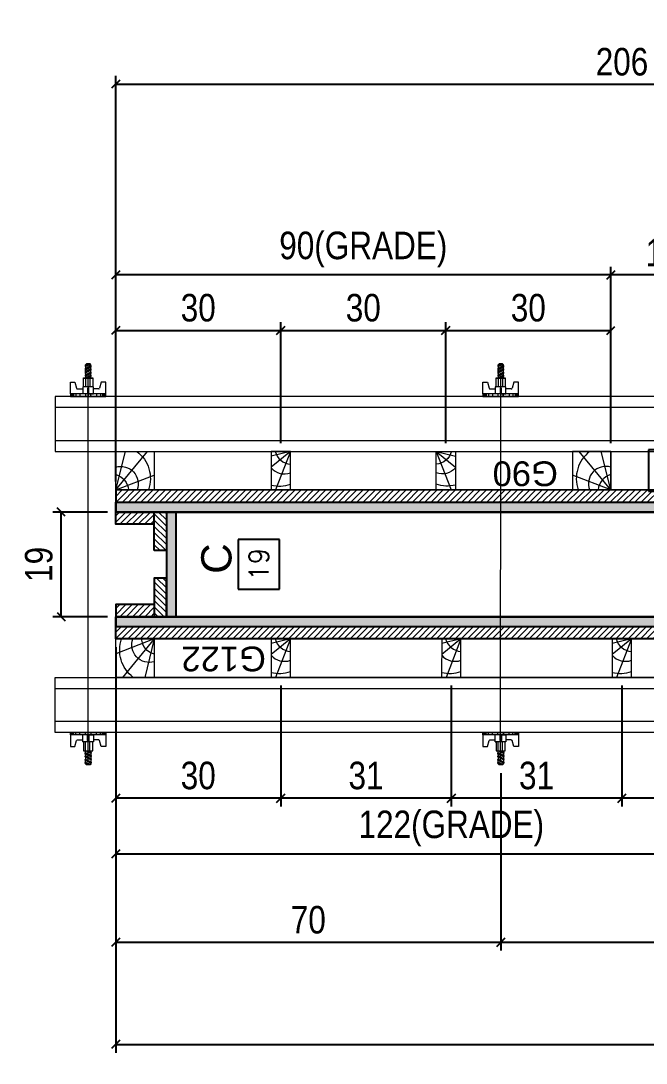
# Model space of a CAD drawing. Extents: x 14400 to 27878, y -21631 to 6985.
# Drawn here: x 23028.9 to 23256.3, y -2249 to -1870.3 of the extents above; entities that cross this region are included whole.
import ezdxf
from ezdxf.enums import TextEntityAlignment as Align

# ---------------------------------------------------------------- set-up
doc = ezdxf.new("R2010")
doc.units = 0
for name, color, linetype in [('CHAPA', 1, 'Continuous'), ('COTA', 241, 'Continuous'), ('MEIO_PONT', 93, 'Continuous'), ('SARRAFO', 251, 'Continuous'), ('TEXTO_GERAL', 7, 'Continuous')]:
    doc.layers.add(name, color=color, linetype=linetype)
for name, color, linetype, lineweight in [('Hachura', 251, 'Continuous', 9), ('Madeira', 126, 'Continuous', 18), ('Perfil Metálico', 224, 'Continuous', 18)]:
    doc.layers.add(name, color=color, linetype=linetype, lineweight=lineweight)
doc.styles.add('ARIAL', font='arial.ttf')
doc.styles.add('COTA TECNICA 2X', font='techl___.ttf', dxfattribs={"height": 10})
doc.styles.add('ROMANS', font='romans.shx')
doc.styles.add('SANSSERIF', font='sas_____.pfb')
doc.dimstyles.new('SECAO PILAR', dxfattribs={"dimtxt": 10, "dimasz": 3, "dimexe": 3, "dimexo": 3, "dimgap": 3, "dimtad": 1, "dimdec": 1, "dimlfac": 0.5, "dimzin": 12, "dimdsep": 46, "dimtxsty": 'COTA TECNICA 2X', "dimblk1": 'OBLIQUE', "dimblk2": 'OBLIQUE', "dimsah": 1, "dimcen": 0.9, "dimclrd": 256, "dimclre": 256, "dimclrt": 256, "dimadec": 1, "dimazin": 3, "dimtfac": 1, "dimtdec": 1, "dimtmove": 0, "dimatfit": 3, "dimfxl": 1, "dimtolj": 1, "dimtzin": 12, "dimarcsym": 0})
doc.dimstyles.new('SECÇÃO 2', dxfattribs={"dimtxt": 7, "dimasz": 6, "dimexe": 0.18, "dimexo": 2, "dimgap": -4, "dimtad": 3, "dimdec": 1, "dimlfac": 0.5, "dimzin": 12, "dimdsep": 46, "dimtxsty": 'ROMANS', "dimblk": 'ARCHTICK', "dimcen": 0.09, "dimse1": 1, "dimse2": 1, "dimsd1": 1, "dimsd2": 1, "dimclrd": 180, "dimclre": 5, "dimclrt": 1, "dimadec": 0, "dimazin": 3, "dimtfac": 1, "dimtdec": 1, "dimtofl": 0, "dimtmove": 0, "dimatfit": 3, "dimldrblk": 'ARCHTICK', "dimfxl": 1, "dimtolj": 1, "dimtzin": 0, "dimarcsym": 0})
pattern_1 = [(45, (32511.9488, 20428.7205), (-1.12253202, 1.12253202), [])]
pattern_2 = [(135, (478.1888, 6670.8642), (-1.12253202, -1.12253202), [])]
pattern_3 = [(45, (30228.2152, -239.5054), (-1.122532, 1.122532), [])]

# ---------------------------------------------------------------- blocks, each defined once
blk = doc.blocks.new('_Oblique')
at = {"color": 0, "linetype": 'ByBlock', "lineweight": -2}
blk.add_line((-0.5, -0.5), (0.5, 0.5), dxfattribs=at)
blk = doc.blocks.new('*D97')
at = {"layer": 'COTA', "lineweight": -2, "transparency": 16777216}
for p, q in [((23063.47, -2097.79), (23063.47, -2245.15)), ((23561.47, -2097.74), (23561.47, -2245.15)), ((23063.47, -2242.15), (23561.47, -2242.15))]:
    blk.add_line(p, q, dxfattribs=at)
at = {"layer": 'Defpoints', "color": 0, "transparency": 16777216}
for p in [(23063.47, -2094.79), (23561.47, -2094.74), (23561.47, -2242.15)]:
    blk.add_point(p, dxfattribs=at)
at = {"layer": 'COTA', "lineweight": -2, "transparency": 16777216, "xscale": 3, "yscale": 3, "zscale": 3, "rotation": 180}
blk.add_blockref('_Oblique', (23063.47, -2242.15), dxfattribs=at)
at = {"layer": 'COTA', "lineweight": -2, "transparency": 16777216, "xscale": 3, "yscale": 3, "zscale": 3}
blk.add_blockref('_Oblique', (23561.47, -2242.15), dxfattribs=at)
at = {"layer": 'COTA', "transparency": 16777216, "insert": (23312.47, -2234.04), "char_height": 10, "attachment_point": 5, "style": 'COTA TECNICA 2X'}
blk.add_mtext('\\A1;249 PAINEL', dxfattribs=at)
blk = doc.blocks.new('*D32')
at = {"layer": 'COTA', "color": 180, "lineweight": -2, "transparency": 16777216}
for p, q in [((23322.47, -2046.15), (23296.47, -2046.15)), ((23296.47, -2046.15), (23296.47, -2061.15)), ((23322.47, -2061.15), (23322.47, -2046.15)), ((23296.47, -2061.15), (23322.47, -2061.15))]:
    blk.add_line(p, q, dxfattribs=at)
at = {"layer": 'Defpoints', "color": 0, "transparency": 16777216}
for p in [(23085.47, -2065.15), (23085.47, -2086.74), (23561.47, -2086.74)]:
    blk.add_point(p, dxfattribs=at)
at = {"layer": 'COTA', "color": 1, "transparency": 16777216, "insert": (23309.47, -2053.65), "char_height": 7, "attachment_point": 5, "style": 'ROMANS'}
blk.add_mtext('\\A1;238', dxfattribs=at)
blk = doc.blocks.new('_ArchTick')
at = {"color": 0, "linetype": 'ByBlock', "const_width": 0.15}
blk.add_lwpolyline([(-0.5, -0.5), (0.5, 0.5)], dxfattribs=at)
blk = doc.blocks.new('*D33')
at = {"layer": 'COTA', "color": 180, "lineweight": -2, "transparency": 16777216}
for p, q in [((23123, -2058.74), (23108, -2058.74)), ((23108, -2058.74), (23108, -2076.74)), ((23123, -2076.74), (23123, -2058.74)), ((23108, -2076.74), (23123, -2076.74))]:
    blk.add_line(p, q, dxfattribs=at)
at = {"layer": 'Defpoints', "color": 0, "transparency": 16777216}
for p in [(23089.09, -2048.74), (23127, -2048.74), (23089.09, -2086.74)]:
    blk.add_point(p, dxfattribs=at)
at = {"layer": 'COTA', "color": 1, "transparency": 16777216, "insert": (23115.5, -2067.74), "char_height": 7, "attachment_point": 5, "rotation": 90, "style": 'ROMANS'}
blk.add_mtext('\\A1;19', dxfattribs=at)
blk = doc.blocks.new('PONTALETE')
at = {"layer": 'Madeira'}
for q in [(2.71, 7), (7, 5.76), (7, 1.74)]:
    blk.add_line((0, 0), q, dxfattribs=at)
blk.add_lwpolyline([(0, 0), (7, 0), (7, 7), (0, 7)], close=True, dxfattribs=at)
for centre, radius, start, end in [((2.04, 0.06), 6.23, 37.2818, 109.0913), ((1.09, 0.9), 3.19, 343.603, 109.9847), ((-0.21, -0.78), 3.09, 14.6322, 86.0383)]:
    blk.add_arc(centre, radius, start, end, dxfattribs=at)
blk = doc.blocks.new('MEIO PONTALETE')
at = {"layer": 'Madeira'}
for q in [(2.71, 7), (3.5, 2.88), (3.5, 0.87)]:
    blk.add_line((0, 0), q, dxfattribs=at)
blk.add_lwpolyline([(0, 0), (3.5, 0), (3.5, 7), (0, 7)], close=True, dxfattribs=at)
for centre, radius, start, end in [((2.04, 0.06), 6.23, 76.4499, 109.0913), ((1.09, 0.9), 3.19, 40.9063, 109.9847), ((-0.21, -0.78), 3.09, 14.6322, 86.0383)]:
    blk.add_arc(centre, radius, start, end, dxfattribs=at)
blk = doc.blocks.new('*D37')
at = {"layer": 'COTA', "lineweight": -2, "transparency": 16777216}
for p, q in [((23247.45, -2111.79), (23247.45, -2155.72)), ((23307.45, -2111.8), (23307.45, -2155.72)), ((23307.45, -2152.72), (23247.45, -2152.72))]:
    blk.add_line(p, q, dxfattribs=at)
at = {"layer": 'Defpoints', "color": 0, "transparency": 16777216}
for p in [(23247.45, -2108.79), (23307.45, -2108.8), (23247.45, -2152.72)]:
    blk.add_point(p, dxfattribs=at)
at = {"layer": 'COTA', "lineweight": -2, "transparency": 16777216, "xscale": 3, "yscale": 3, "zscale": 3, "rotation": 180}
blk.add_blockref('_Oblique', (23247.45, -2152.72), dxfattribs=at)
at = {"layer": 'COTA', "lineweight": -2, "transparency": 16777216, "xscale": 3, "yscale": 3, "zscale": 3}
blk.add_blockref('_Oblique', (23307.45, -2152.72), dxfattribs=at)
at = {"layer": 'COTA', "transparency": 16777216, "insert": (23277.45, -2144.5), "char_height": 10, "attachment_point": 5, "style": 'COTA TECNICA 2X'}
blk.add_mtext('\\A1;30', dxfattribs=at)
blk = doc.blocks.new('*D38')
at = {"layer": 'COTA', "lineweight": -2, "transparency": 16777216}
for p, q in [((23063.45, -2111.77), (23063.45, -2175.92)), ((23307.45, -2111.8), (23307.45, -2175.92)), ((23063.45, -2172.92), (23307.45, -2172.92))]:
    blk.add_line(p, q, dxfattribs=at)
at = {"layer": 'Defpoints', "color": 0, "transparency": 16777216}
for p in [(23063.45, -2108.77), (23307.45, -2108.8), (23307.45, -2172.92)]:
    blk.add_point(p, dxfattribs=at)
at = {"layer": 'COTA', "lineweight": -2, "transparency": 16777216, "xscale": 3, "yscale": 3, "zscale": 3, "rotation": 180}
blk.add_blockref('_Oblique', (23063.45, -2172.92), dxfattribs=at)
at = {"layer": 'COTA', "lineweight": -2, "transparency": 16777216, "xscale": 3, "yscale": 3, "zscale": 3}
blk.add_blockref('_Oblique', (23307.45, -2172.92), dxfattribs=at)
at = {"layer": 'COTA', "transparency": 16777216, "insert": (23185.45, -2163.7), "char_height": 10, "attachment_point": 5, "style": 'COTA TECNICA 2X'}
blk.add_mtext('\\A1;122(GRADE)', dxfattribs=at)
blk = doc.blocks.new('*D104')
at = {"layer": 'COTA', "lineweight": -2, "transparency": 16777216}
for p, q in [((23185.45, -2111.79), (23185.45, -2155.72)), ((23247.45, -2111.79), (23247.45, -2155.72)), ((23247.45, -2152.72), (23185.45, -2152.72))]:
    blk.add_line(p, q, dxfattribs=at)
at = {"layer": 'Defpoints', "color": 0, "transparency": 16777216}
for p in [(23185.45, -2108.79), (23247.45, -2108.79), (23185.45, -2152.72)]:
    blk.add_point(p, dxfattribs=at)
at = {"layer": 'COTA', "lineweight": -2, "transparency": 16777216, "xscale": 3, "yscale": 3, "zscale": 3, "rotation": 180}
blk.add_blockref('_Oblique', (23185.45, -2152.72), dxfattribs=at)
at = {"layer": 'COTA', "lineweight": -2, "transparency": 16777216, "xscale": 3, "yscale": 3, "zscale": 3}
blk.add_blockref('_Oblique', (23247.45, -2152.72), dxfattribs=at)
at = {"layer": 'COTA', "transparency": 16777216, "insert": (23216.45, -2144.5), "char_height": 10, "attachment_point": 5, "style": 'COTA TECNICA 2X'}
blk.add_mtext('\\A1;31', dxfattribs=at)
blk = doc.blocks.new('*D105')
at = {"layer": 'COTA', "lineweight": -2, "transparency": 16777216}
for p, q in [((23123.45, -2111.79), (23123.45, -2155.72)), ((23185.45, -2111.79), (23185.45, -2155.72)), ((23185.45, -2152.72), (23123.45, -2152.72))]:
    blk.add_line(p, q, dxfattribs=at)
at = {"layer": 'Defpoints', "color": 0, "transparency": 16777216}
for p in [(23123.45, -2108.79), (23185.45, -2108.79), (23123.45, -2152.72)]:
    blk.add_point(p, dxfattribs=at)
at = {"layer": 'COTA', "lineweight": -2, "transparency": 16777216, "xscale": 3, "yscale": 3, "zscale": 3, "rotation": 180}
blk.add_blockref('_Oblique', (23123.45, -2152.72), dxfattribs=at)
at = {"layer": 'COTA', "lineweight": -2, "transparency": 16777216, "xscale": 3, "yscale": 3, "zscale": 3}
blk.add_blockref('_Oblique', (23185.45, -2152.72), dxfattribs=at)
at = {"layer": 'COTA', "transparency": 16777216, "insert": (23154.45, -2144.5), "char_height": 10, "attachment_point": 5, "style": 'COTA TECNICA 2X'}
blk.add_mtext('\\A1;31', dxfattribs=at)
blk = doc.blocks.new('*D106')
at = {"layer": 'COTA', "lineweight": -2, "transparency": 16777216}
for p, q in [((23063.45, -2111.79), (23063.45, -2155.72)), ((23123.45, -2111.79), (23123.45, -2155.72)), ((23123.45, -2152.72), (23063.45, -2152.72))]:
    blk.add_line(p, q, dxfattribs=at)
at = {"layer": 'Defpoints', "color": 0, "transparency": 16777216}
for p in [(23063.45, -2108.79), (23123.45, -2108.79), (23063.45, -2152.72)]:
    blk.add_point(p, dxfattribs=at)
at = {"layer": 'COTA', "lineweight": -2, "transparency": 16777216, "xscale": 3, "yscale": 3, "zscale": 3, "rotation": 180}
blk.add_blockref('_Oblique', (23063.45, -2152.72), dxfattribs=at)
at = {"layer": 'COTA', "lineweight": -2, "transparency": 16777216, "xscale": 3, "yscale": 3, "zscale": 3}
blk.add_blockref('_Oblique', (23123.45, -2152.72), dxfattribs=at)
at = {"layer": 'COTA', "transparency": 16777216, "insert": (23093.45, -2144.5), "char_height": 10, "attachment_point": 5, "style": 'COTA TECNICA 2X'}
blk.add_mtext('\\A1;30', dxfattribs=at)
blk = doc.blocks.new('*D89')
at = {"layer": 'COTA', "lineweight": -2, "transparency": 16777216}
for p, q in [((23063.45, -2023.7), (23063.45, -1979.77)), ((23123.45, -2023.7), (23123.45, -1979.77)), ((23063.45, -1982.77), (23123.45, -1982.77))]:
    blk.add_line(p, q, dxfattribs=at)
at = {"layer": 'Defpoints', "color": 0, "transparency": 16777216}
for p in [(23123.45, -1982.77), (23063.45, -2026.7), (23123.45, -2026.7)]:
    blk.add_point(p, dxfattribs=at)
at = {"layer": 'COTA', "lineweight": -2, "transparency": 16777216, "xscale": 3, "yscale": 3, "zscale": 3, "rotation": 180}
blk.add_blockref('_Oblique', (23063.45, -1982.77), dxfattribs=at)
at = {"layer": 'COTA', "lineweight": -2, "transparency": 16777216, "xscale": 3, "yscale": 3, "zscale": 3}
blk.add_blockref('_Oblique', (23123.45, -1982.77), dxfattribs=at)
at = {"layer": 'COTA', "transparency": 16777216, "insert": (23093.45, -1974.55), "char_height": 10, "attachment_point": 5, "style": 'COTA TECNICA 2X'}
blk.add_mtext('\\A1;30', dxfattribs=at)
blk = doc.blocks.new('*D90')
at = {"layer": 'COTA', "lineweight": -2, "transparency": 16777216}
for p, q in [((23123.45, -2023.7), (23123.45, -1979.77)), ((23183.45, -2023.7), (23183.45, -1979.77)), ((23123.45, -1982.77), (23183.45, -1982.77))]:
    blk.add_line(p, q, dxfattribs=at)
at = {"layer": 'Defpoints', "color": 0, "transparency": 16777216}
for p in [(23183.45, -1982.77), (23123.45, -2026.7), (23183.45, -2026.7)]:
    blk.add_point(p, dxfattribs=at)
at = {"layer": 'COTA', "lineweight": -2, "transparency": 16777216, "xscale": 3, "yscale": 3, "zscale": 3, "rotation": 180}
blk.add_blockref('_Oblique', (23123.45, -1982.77), dxfattribs=at)
at = {"layer": 'COTA', "lineweight": -2, "transparency": 16777216, "xscale": 3, "yscale": 3, "zscale": 3}
blk.add_blockref('_Oblique', (23183.45, -1982.77), dxfattribs=at)
at = {"layer": 'COTA', "transparency": 16777216, "insert": (23153.45, -1974.55), "char_height": 10, "attachment_point": 5, "style": 'COTA TECNICA 2X'}
blk.add_mtext('\\A1;30', dxfattribs=at)
blk = doc.blocks.new('*D91')
at = {"layer": 'COTA', "lineweight": -2, "transparency": 16777216}
for p, q in [((23183.45, -2023.7), (23183.45, -1979.77)), ((23243.45, -2023.7), (23243.45, -1979.77)), ((23183.45, -1982.77), (23243.45, -1982.77))]:
    blk.add_line(p, q, dxfattribs=at)
at = {"layer": 'Defpoints', "color": 0, "transparency": 16777216}
for p in [(23243.45, -1982.77), (23183.45, -2026.7), (23243.45, -2026.7)]:
    blk.add_point(p, dxfattribs=at)
at = {"layer": 'COTA', "lineweight": -2, "transparency": 16777216, "xscale": 3, "yscale": 3, "zscale": 3, "rotation": 180}
blk.add_blockref('_Oblique', (23183.45, -1982.77), dxfattribs=at)
at = {"layer": 'COTA', "lineweight": -2, "transparency": 16777216, "xscale": 3, "yscale": 3, "zscale": 3}
blk.add_blockref('_Oblique', (23243.45, -1982.77), dxfattribs=at)
at = {"layer": 'COTA', "transparency": 16777216, "insert": (23213.45, -1974.55), "char_height": 10, "attachment_point": 5, "style": 'COTA TECNICA 2X'}
blk.add_mtext('\\A1;30', dxfattribs=at)
blk = doc.blocks.new('*D92')
at = {"layer": 'COTA', "lineweight": -2, "transparency": 16777216}
for p, q in [((23063.45, -2023.7), (23063.45, -1959.58)), ((23243.45, -2023.7), (23243.45, -1959.58)), ((23243.45, -1962.58), (23063.45, -1962.58))]:
    blk.add_line(p, q, dxfattribs=at)
at = {"layer": 'Defpoints', "color": 0, "transparency": 16777216}
for p in [(23063.45, -1962.58), (23063.45, -2026.7), (23243.45, -2026.7)]:
    blk.add_point(p, dxfattribs=at)
at = {"layer": 'COTA', "lineweight": -2, "transparency": 16777216, "xscale": 3, "yscale": 3, "zscale": 3, "rotation": 180}
blk.add_blockref('_Oblique', (23063.45, -1962.58), dxfattribs=at)
at = {"layer": 'COTA', "lineweight": -2, "transparency": 16777216, "xscale": 3, "yscale": 3, "zscale": 3}
blk.add_blockref('_Oblique', (23243.45, -1962.58), dxfattribs=at)
at = {"layer": 'COTA', "transparency": 16777216, "insert": (23153.45, -1953.36), "char_height": 10, "attachment_point": 5, "style": 'COTA TECNICA 2X'}
blk.add_mtext('\\A1;90(GRADE)', dxfattribs=at)
blk = doc.blocks.new('*D93')
at = {"layer": 'COTA', "lineweight": -2, "transparency": 16777216}
for p, q in [((23243.45, -2023.7), (23243.45, -1959.58)), ((23281.44, -2023.73), (23281.44, -1959.58)), ((23281.44, -1962.58), (23243.45, -1962.58))]:
    blk.add_line(p, q, dxfattribs=at)
at = {"layer": 'Defpoints', "color": 0, "transparency": 16777216}
for p in [(23243.45, -1962.58), (23243.45, -2026.7), (23281.44, -2026.73)]:
    blk.add_point(p, dxfattribs=at)
at = {"layer": 'COTA', "lineweight": -2, "transparency": 16777216, "xscale": 3, "yscale": 3, "zscale": 3, "rotation": 180}
blk.add_blockref('_Oblique', (23243.45, -1962.58), dxfattribs=at)
at = {"layer": 'COTA', "lineweight": -2, "transparency": 16777216, "xscale": 3, "yscale": 3, "zscale": 3}
blk.add_blockref('_Oblique', (23281.44, -1962.58), dxfattribs=at)
at = {"layer": 'COTA', "transparency": 16777216, "insert": (23262.44, -1954.49), "char_height": 10, "attachment_point": 5, "style": 'COTA TECNICA 2X'}
blk.add_mtext('\\A1;19', dxfattribs=at)
blk = doc.blocks.new('C')
at = {"layer": 'Hachura', "color": 0}
for p, q in [((0, 3.22), (0, -3.22)), ((0.45, 3.22), (0, 3.22)), ((0.46, 3.16), (0, 3.16)), ((0.46, 3.05), (0, 3.05)), ((0.46, 2.88), (0, 2.88)), ((0, 2.75), (0, -1.16)), ((0.46, 2.65), (0, 2.65)), ((0.46, 2.23), (0, 2.23)), ((0.45, -3.23), (0.45, 3.22)), ((0.45, 3.22), (2.58, 3.22)), ((1.35, 1.94), (1.35, 0.96)), ((2.58, 2.39), (1.47, 2.09)), ((2.58, 3.22), (2.58, 2.39)), ((0.46, 1.51), (0, 1.51)), ((0.39, 0.49), (0.17, 0.49)), ((1.74, 0.97), (0.45, 0.97)), ((1.45, 0.1), (0.45, 0.1)), ((1.74, -0.97), (1.74, 0.97)), ((1.74, 0.97), (1.74, 0.84)), ((1.74, 0.97), (1.74, 0.84)), ((1.74, 0.84), (3.35, 0.84)), ((3.35, 0.45), (1.74, 0.45)), ((3.32, 0.84), (3.32, -0.84)), ((3.35, 0.84), (3.35, -0.84)), ((3.68, 0.45), (3.35, 0.45)), ((3.84, -0.52), (3.35, 0.45)), ((3.35, 0.06), (3.67, -0.57)), ((3.68, 0.45), (4.16, -0.52)), ((3.72, 0.5), (4.25, -0.57)), ((4.37, -0.55), (3.83, 0.53)), ((4.15, 0.45), (3.93, 0.45)), ((4.42, -0.52), (3.93, 0.45)), ((4.15, 0.45), (4.26, 0.45)), ((4.26, 0.45), (4.74, -0.52)), ((4.3, 0.5), (4.83, -0.57)), ((4.95, -0.55), (4.41, 0.53)), ((4.51, 0.45), (4.84, 0.45)), ((5, -0.52), (4.51, 0.45)), ((4.84, 0.45), (5.32, -0.52)), ((4.88, 0.5), (5.41, -0.57)), ((5.53, -0.55), (4.99, 0.53)), ((5.58, -0.52), (5.09, 0.45)), ((5.42, 0.45), (5.09, 0.45)), ((5.58, -0.52), (5.09, 0.45)), ((5.42, 0.45), (5.74, -0.19)), ((5.46, 0.5), (5.74, -0.07)), ((5.74, 0.19), (5.57, 0.53)), ((5.74, 0.32), (5.68, 0.45)), ((5.68, 0.45), (5.74, 0.45)), ((5.74, 0.45), (5.9, 0.29)), ((5.74, 0.45), (5.74, -0.52)), ((5.9, -0.36), (5.9, 0.29)), ((0.45, 0), (0, 0)), ((0.46, -1.52), (0, -1.52)), ((0.08, -0.48), (0.29, -0.48)), ((0.29, -0.48), (0.4, -0.48)), ((0.45, 0), (0.45, -0.97)), ((0.45, -0.16), (1.45, -0.16)), ((0.45, -0.65), (0.45, -0.32)), ((0.45, -3.23), (0.45, -0.65)), ((0.45, -0.97), (1.74, -0.97)), ((1.35, -1.94), (1.35, -0.97)), ((3.35, -0.32), (1.74, -0.32)), ((3.35, -0.84), (1.74, -0.84)), ((3.35, -0.07), (3.58, -0.52)), ((3.35, -0.52), (3.58, -0.52)), ((3.84, -0.52), (4.16, -0.52)), ((4.42, -0.52), (4.74, -0.52)), ((4.63, -0.52), (4.74, -0.52)), ((5, -0.52), (5.32, -0.52)), ((5.58, -0.52), (5.74, -0.52)), ((5.74, -0.52), (5.9, -0.36)), ((5.74, -0.52), (5.74, -0.52)), ((0.46, -2.23), (0, -2.23)), ((0.46, -2.65), (0, -2.65)), ((0.46, -2.88), (0, -2.88)), ((0.46, -3.05), (0, -3.05)), ((0.46, -3.16), (0, -3.16)), ((0, -3.22), (2.57, -3.22)), ((2.58, -2.39), (1.47, -2.1)), ((2.58, -3.23), (2.58, -2.39))]:
    blk.add_line(p, q, dxfattribs=at)
for centre, radius, start, end in [((1.52, 1.94), 0.161, 104.7436, 180), ((1.44, -0.03), 0.129, 272.695, 87.305), ((3.81, 0.39), 0.143, 25.5688, 154.4312), ((4.39, 0.39), 0.143, 25.5688, 154.4312), ((4.97, 0.39), 0.143, 25.5688, 154.4312), ((5.55, 0.39), 0.143, 25.5688, 154.4312), ((0.17, -0.37), 0.174, 221.744, 317.8592), ((3.71, -0.4), 0.174, 222.1408, 318.256), ((4.29, -0.4), 0.174, 222.1408, 318.256), ((4.87, -0.4), 0.174, 222.1408, 318.256), ((5.45, -0.4), 0.174, 222.1408, 318.256), ((5.61, -0.4), 0.174, 317.8592, 318.256), ((1.52, -1.94), 0.161, 180, 255.2564)]:
    blk.add_arc(centre, radius, start, end, dxfattribs=at)
blk = doc.blocks.new('*D133')
at = {"layer": 'COTA', "lineweight": -2, "transparency": 16777216}
for p, q in [((23063.47, -2111.79), (23063.47, -2208.02)), ((23203.47, -2143.59), (23203.47, -2208.02)), ((23063.47, -2205.02), (23203.47, -2205.02))]:
    blk.add_line(p, q, dxfattribs=at)
at = {"layer": 'Defpoints', "color": 0, "transparency": 16777216}
for p in [(23063.47, -2108.79), (23203.47, -2140.59), (23203.47, -2205.02)]:
    blk.add_point(p, dxfattribs=at)
at = {"layer": 'COTA', "lineweight": -2, "transparency": 16777216, "xscale": 3, "yscale": 3, "zscale": 3, "rotation": 180}
blk.add_blockref('_Oblique', (23063.47, -2205.02), dxfattribs=at)
at = {"layer": 'COTA', "lineweight": -2, "transparency": 16777216, "xscale": 3, "yscale": 3, "zscale": 3}
blk.add_blockref('_Oblique', (23203.47, -2205.02), dxfattribs=at)
at = {"layer": 'COTA', "transparency": 16777216, "insert": (23133.47, -2196.92), "char_height": 10, "attachment_point": 5, "style": 'COTA TECNICA 2X'}
blk.add_mtext('\\A1;70', dxfattribs=at)
blk = doc.blocks.new('*D134')
at = {"layer": 'COTA', "lineweight": -2, "transparency": 16777216}
for p, q in [((23203.47, -2143.59), (23203.47, -2208.02)), ((23353.47, -2143.59), (23353.47, -2208.02)), ((23203.47, -2205.02), (23353.47, -2205.02))]:
    blk.add_line(p, q, dxfattribs=at)
at = {"layer": 'Defpoints', "color": 0, "transparency": 16777216}
for p in [(23203.47, -2140.59), (23353.47, -2140.59), (23353.47, -2205.02)]:
    blk.add_point(p, dxfattribs=at)
at = {"layer": 'COTA', "lineweight": -2, "transparency": 16777216, "xscale": 3, "yscale": 3, "zscale": 3, "rotation": 180}
blk.add_blockref('_Oblique', (23203.47, -2205.02), dxfattribs=at)
at = {"layer": 'COTA', "lineweight": -2, "transparency": 16777216, "xscale": 3, "yscale": 3, "zscale": 3}
blk.add_blockref('_Oblique', (23353.47, -2205.02), dxfattribs=at)
at = {"layer": 'COTA', "transparency": 16777216, "insert": (23278.47, -2196.91), "char_height": 10, "attachment_point": 5, "style": 'COTA TECNICA 2X'}
blk.add_mtext('\\A1;75', dxfattribs=at)
blk = doc.blocks.new('*D128')
at = {"layer": 'COTA', "lineweight": -2, "transparency": 16777216}
for p, q in [((23060.47, -2048.74), (23040.6, -2048.74)), ((23043.6, -2086.74), (23043.6, -2048.74)), ((23060.47, -2086.74), (23040.6, -2086.74))]:
    blk.add_line(p, q, dxfattribs=at)
at = {"layer": 'Defpoints', "color": 0, "transparency": 16777216}
for p in [(23043.6, -2048.74), (23063.47, -2048.74), (23063.47, -2086.74)]:
    blk.add_point(p, dxfattribs=at)
at = {"layer": 'COTA', "lineweight": -2, "transparency": 16777216, "xscale": 3, "yscale": 3, "zscale": 3}
for p, rotation in [((23043.6, -2048.74), 90), ((23043.6, -2086.74), 270)]:
    blk.add_blockref('_Oblique', p, dxfattribs=dict(at, rotation=rotation))
at = {"layer": 'COTA', "transparency": 16777216, "insert": (23035.51, -2067.74), "char_height": 10, "attachment_point": 5, "rotation": 90, "style": 'COTA TECNICA 2X'}
blk.add_mtext('\\A1;19', dxfattribs=at)
blk = doc.blocks.new('*D72')
at = {"layer": 'COTA', "lineweight": -2, "transparency": 16777216}
for p, q in [((23063.47, -2037.64), (23063.47, -1890.28)), ((23063.47, -1893.28), (23475.47, -1893.28)), ((23475.47, -2037.78), (23475.47, -1890.28))]:
    blk.add_line(p, q, dxfattribs=at)
at = {"layer": 'Defpoints', "color": 0, "transparency": 16777216}
for p in [(23475.47, -1893.28), (23063.47, -2040.64), (23475.47, -2040.78)]:
    blk.add_point(p, dxfattribs=at)
at = {"layer": 'COTA', "lineweight": -2, "transparency": 16777216, "xscale": 3, "yscale": 3, "zscale": 3, "rotation": 180}
blk.add_blockref('_Oblique', (23063.47, -1893.28), dxfattribs=at)
at = {"layer": 'COTA', "lineweight": -2, "transparency": 16777216, "xscale": 3, "yscale": 3, "zscale": 3}
blk.add_blockref('_Oblique', (23475.47, -1893.28), dxfattribs=at)
at = {"layer": 'COTA', "transparency": 16777216, "insert": (23269.47, -1885.18), "char_height": 10, "attachment_point": 5, "style": 'COTA TECNICA 2X'}
blk.add_mtext('\\A1;206 PAINEL', dxfattribs=at)
blk = doc.blocks.new('*D141')
at = {"layer": 'COTA', "color": 180, "lineweight": -2, "transparency": 16777216}
for p, q in [((23281.8, -2026.14), (23257.14, -2026.14)), ((23257.14, -2026.14), (23257.14, -2041.14)), ((23281.8, -2041.14), (23281.8, -2026.14)), ((23257.14, -2041.14), (23281.8, -2041.14))]:
    blk.add_line(p, q, dxfattribs=at)
at = {"layer": 'Defpoints', "color": 0, "transparency": 16777216}
for p in [(23085.47, -2045.14), (23085.47, -2048.74), (23483.47, -2048.74)]:
    blk.add_point(p, dxfattribs=at)
at = {"layer": 'COTA', "color": 1, "transparency": 16777216, "insert": (23269.47, -2033.64), "char_height": 7, "attachment_point": 5, "style": 'ROMANS'}
blk.add_mtext('\\A1;199', dxfattribs=at)
blk = doc.blocks.new('*D262')
at = {"layer": 'COTA', "color": 180, "lineweight": -2, "transparency": 16777216}
for p, q in [((23325.3, -2067.74), (23299.64, -2067.74)), ((23299.64, -2067.74), (23299.64, -2082.74)), ((23325.3, -2082.74), (23325.3, -2067.74)), ((23299.64, -2082.74), (23325.3, -2082.74))]:
    blk.add_line(p, q, dxfattribs=at)
at = {"layer": 'Defpoints', "color": 0, "transparency": 16777216}
for p in [(23063.47, -2086.74), (23063.47, -2086.74), (23561.47, -2086.74)]:
    blk.add_point(p, dxfattribs=at)
at = {"layer": 'COTA', "color": 1, "transparency": 16777216, "insert": (23312.47, -2075.24), "char_height": 7, "attachment_point": 5, "style": 'ROMANS'}
blk.add_mtext('\\A1;249', dxfattribs=at)

msp = doc.modelspace()

# ---------------------------------------------------------------- hatches: boundary and pattern name
at = {"layer": 'Hachura'}
h = msp.add_hatch(dxfattribs=at)
h.set_pattern_fill('ANSI31', color=256, scale=0.5, angle=360, style=0)
h.set_pattern_definition(pattern_3)
h.paths.add_polyline_path([(23475.47, -2045.143), (23475.47, -2040.743), (23063.47, -2040.701), (23063.47, -2045.143)])
h = msp.add_hatch(color=256, dxfattribs=at)
h.dxf.hatch_style = 1
h.paths.add_polyline_path([(23475.47, -2045.143), (23063.47, -2045.143), (23063.47, -2048.743), (23475.47, -2048.743)])
h = msp.add_hatch(dxfattribs=at)
h.set_pattern_fill('ANSI31', color=256, scale=0.5, angle=360, style=0)
h.set_pattern_definition(pattern_1)
h.paths.add_polyline_path([(23077.47, -2053.143), (23077.47, -2048.743), (23063.47, -2048.743), (23063.47, -2053.143)])
h = msp.add_hatch(dxfattribs=at)
h.set_pattern_fill('ANSI31', color=256, scale=0.5, angle=450, style=0)
h.set_pattern_definition(pattern_2)
h.paths.add_polyline_path([(23081.87, -2048.743), (23077.47, -2048.743), (23077.47, -2062.743), (23081.87, -2062.743)])
h = msp.add_hatch(color=256, dxfattribs=at)
h.dxf.hatch_style = 1
h.paths.add_polyline_path([(23081.87, -2086.743), (23085.47, -2086.743), (23085.47, -2048.743), (23081.87, -2048.743)])
h = msp.add_hatch(dxfattribs=at)
h.set_pattern_fill('ANSI31', color=256, scale=0.5, angle=450, style=0)
h.set_pattern_definition(pattern_2)
h.paths.add_polyline_path([(23081.87, -2086.743), (23077.47, -2086.743), (23077.47, -2072.743), (23081.87, -2072.743)])
h = msp.add_hatch(dxfattribs=at)
h.set_pattern_fill('ANSI31', color=256, scale=0.5, angle=360, style=0)
h.set_pattern_definition(pattern_1)
h.paths.add_polyline_path([(23077.47, -2082.343), (23077.47, -2086.743), (23063.47, -2086.743), (23063.47, -2082.343)])
h = msp.add_hatch(color=256, dxfattribs=at)
h.dxf.hatch_style = 1
h.paths.add_polyline_path([(23561.47, -2090.343), (23561.47, -2086.743), (23063.47, -2086.743), (23063.47, -2090.343)])
h = msp.add_hatch(dxfattribs=at)
h.set_pattern_fill('ANSI31', color=256, scale=0.5, angle=360, style=0)
h.set_pattern_definition(pattern_3)
h.paths.add_polyline_path([(23063.47, -2090.343), (23063.47, -2094.785), (23223.47, -2094.785), (23557.07, -2094.743), (23557.07, -2094.743), (23561.47, -2094.743), (23561.47, -2090.343)])

# ---------------------------------------------------------------- linework, layer by layer
at = {"layer": 'CHAPA'}
for points in [[(23475.47, -2048.743), (23063.47, -2048.743), (23063.47, -2045.143), (23475.47, -2045.143)], [(23081.87, -2086.743), (23085.47, -2086.743), (23085.47, -2048.743), (23081.87, -2048.743)], [(23561.47, -2086.743), (23063.47, -2086.743), (23063.47, -2090.343), (23561.47, -2090.343)]]:
    msp.add_lwpolyline(points, close=True, dxfattribs=at)
at = {"layer": 'Hachura'}
for p, q in [((23053.398, -2139.586), (23053.406, -1999.7)), ((23203.398, -2139.586), (23203.406, -1999.7))]:
    msp.add_line(p, q, dxfattribs=at)
at = {"layer": 'Madeira'}
for points in [[(23063.47, -2040.701), (23063.47, -2026.701), (23243.47, -2026.701), (23243.47, -2040.701)], [(23307.463, -2094.787), (23307.447, -2108.787), (23063.454, -2108.785), (23063.47, -2094.785)]]:
    msp.add_lwpolyline(points, close=True, dxfattribs=at)
at = {"layer": 'Perfil Metálico'}
for points in [[(23041.454, -2006.7), (23041.454, -2026.7), (23475.47, -2026.699), (23475.47, -2006.699)], [(23041.454, -2128.785), (23041.454, -2108.785), (23591.479, -2108.785), (23591.479, -2128.785)]]:
    msp.add_lwpolyline(points, close=True, dxfattribs=at)
for points in [[(23475.47, -2010.699), (23041.454, -2010.7)], [(23041.454, -2022.7), (23475.47, -2022.699)], [(23041.454, -2112.785), (23591.479, -2112.785)], [(23591.479, -2124.785), (23041.454, -2124.785)]]:
    msp.add_lwpolyline(points, dxfattribs=at)
at = {"layer": 'SARRAFO'}
for p, q in [((23475.47, -2040.743), (23063.47, -2040.701)), ((23561.47, -2094.743), (23063.47, -2094.785))]:
    msp.add_line(p, q, dxfattribs=at)
for points in [[(23063.47, -2040.701), (23063.47, -2048.743), (23475.47, -2048.743), (23475.47, -2040.743)], [(23077.47, -2053.143), (23063.47, -2053.143), (23063.47, -2048.743), (23077.47, -2048.743)], [(23081.87, -2086.743), (23081.87, -2072.743), (23077.47, -2072.743), (23077.47, -2086.743)], [(23077.47, -2082.343), (23063.47, -2082.343), (23063.47, -2086.743)], [(23063.47, -2094.785), (23063.47, -2086.743), (23561.47, -2086.743), (23561.47, -2094.743)]]:
    msp.add_lwpolyline(points, dxfattribs=at)
msp.add_lwpolyline([(23077.47, -2062.743), (23077.47, -2048.743), (23081.87, -2048.743), (23081.87, -2062.743)], close=True, dxfattribs=at)

# ---------------------------------------------------------------- block references
at = {"layer": 'Hachura', "linetype": 'Continuous', "yscale": 2, "zscale": 2, "rotation": 90}
for p, xscale in [((23053.396, -2006.7), 2), ((23203.396, -2006.7), 2), ((23053.398, -2128.785), -2), ((23203.398, -2128.785), -2)]:
    msp.add_blockref('C', p, dxfattribs=dict(at, xscale=xscale))
at = {"layer": 'Madeira'}
for name, p, xscale, yscale, zscale, rotation in [('PONTALETE', (23077.47, -2094.801), -2, 2, 2, 89.93708930310329), ('MEIO PONTALETE', (23126.963, -2094.789), 1.999999997962732, 1.999999997962732, 1.999999997962732, 179.9370893031032), ('MEIO PONTALETE', (23188.963, -2094.789), 1.999999997962732, 1.999999997962732, 1.999999997962732, 179.9370893031032), ('MEIO PONTALETE', (23250.963, -2094.789), 1.999999997962732, 1.999999997962732, 1.999999997962732, 179.9370893031032)]:
    msp.add_blockref(name, p, dxfattribs=dict(at, xscale=xscale, yscale=yscale, zscale=zscale, rotation=rotation))
at = {"layer": 'MEIO_PONT'}
for name, p, xscale, yscale, zscale, rotation in [('PONTALETE', (23063.47, -2040.701), -2, 2, 2, 270), ('MEIO PONTALETE', (23126.97, -2026.701), 1.999999997962732, 1.999999997962732, 1.999999997962732, 180), ('MEIO PONTALETE', (23179.97, -2026.701), -1.999999997962732, 1.999999997962732, 1.999999997962732, 180), ('PONTALETE', (23243.47, -2040.701), 2, 2, 2, 90)]:
    msp.add_blockref(name, p, dxfattribs=dict(at, xscale=xscale, yscale=yscale, zscale=zscale, rotation=rotation))

# ---------------------------------------------------------------- texts
at = {"layer": 'TEXTO_GERAL', "color": 0, "linetype": 'Continuous', "style": 'SANSSERIF'}
for s, p in [('G90', (23224.242, -2034.813)), ('G122', (23118.069, -2102.086))]:
    msp.add_text(s, height=9, rotation=180, dxfattribs=at).set_placement(p, align=Align.MIDDLE_LEFT)
at = {"layer": 'TEXTO_GERAL', "style": 'ARIAL'}
msp.add_text('C', height=11, rotation=90, dxfattribs=at).set_placement((23100.036, -2065.635), align=Align.MIDDLE_CENTER)

# ---------------------------------------------------------------- dimensions: what is measured, and where the dimension line sits
at = {"layer": 'COTA'}
for base, p1, p2, text, picture, middle in [((23475.47, -1893.278), (23063.47, -2040.639), (23475.47, -2040.776), '<> PAINEL', '*D72', (23269.47, -1885.175)), ((23063.449, -1962.578), (23243.446, -2026.704), (23063.449, -2026.701), '<>(GRADE)', '*D92', (23153.447, -1953.358)), ((23561.468, -2242.147), (23063.47, -2094.785), (23561.468, -2094.743), '<> PAINEL', '*D97', (23312.469, -2234.044))]:
    dim = msp.add_linear_dim(base=base, p1=p1, p2=p2, text=text, dimstyle='SECAO PILAR', dxfattribs=at)
    dim.commit()
    dim.dimension.update_dxf_attribs({"geometry": picture, "text_midpoint": middle})
for base, p1, p2, angle, picture, middle in [((23243.446, -1962.578), (23281.439, -2026.727), (23243.446, -2026.704), 180, '*D93', (23262.443, -1954.491)), ((23043.599, -2048.743), (23063.47, -2086.743), (23063.47, -2048.743), 90, '*D128', (23035.512, -2067.743)), ((23063.454, -2152.724), (23123.447, -2108.785), (23063.454, -2108.785), 180, '*D106', (23093.451, -2144.505)), ((23203.466, -2205.021), (23063.475, -2108.785), (23203.466, -2140.586), 180, '*D133', (23133.47, -2196.918)), ((23123.447, -2152.724), (23185.447, -2108.785), (23123.447, -2108.785), 180, '*D105', (23154.447, -2144.505)), ((23185.447, -2152.724), (23247.447, -2108.785), (23185.447, -2108.785), 180, '*D104', (23216.447, -2144.505)), ((23247.447, -2152.724), (23307.447, -2108.797), (23247.447, -2108.785), 180, '*D37', (23277.447, -2144.505)), ((23353.466, -2205.021), (23203.466, -2140.586), (23353.466, -2140.586), 180, '*D134', (23278.466, -2196.911))]:
    dim = msp.add_linear_dim(base=base, p1=p1, p2=p2, angle=angle, dimstyle='SECAO PILAR', dxfattribs=at)
    dim.commit()
    dim.dimension.update_dxf_attribs({"geometry": picture, "text_midpoint": middle})
for base, p1, p2, picture, middle in [((23123.449, -1982.773), (23063.449, -2026.701), (23123.449, -2026.701), '*D89', (23093.449, -1974.554)), ((23183.449, -1982.773), (23123.449, -2026.701), (23183.449, -2026.701), '*D90', (23153.449, -1974.554)), ((23243.449, -1982.773), (23183.449, -2026.701), (23243.449, -2026.704), '*D91', (23213.449, -1974.554))]:
    dim = msp.add_linear_dim(base=base, p1=p1, p2=p2, dimstyle='SECAO PILAR', dxfattribs=at)
    dim.commit()
    dim.dimension.update_dxf_attribs({"geometry": picture, "text_midpoint": middle})
for base, p1, p2, angle, picture, middle in [((23085.47, -2045.143), (23483.47, -2048.743), (23085.47, -2048.743), 180, '*D141', (23269.47, -2045.143)), ((23085.47, -2065.147), (23561.47, -2086.743), (23085.47, -2086.743), 180, '*D32', (23309.47, -2065.147)), ((23127.003, -2048.743), (23089.092, -2086.743), (23089.092, -2048.743), 90, '*D33', (23127.003, -2067.743))]:
    dim = msp.add_linear_dim(base=base, p1=p1, p2=p2, angle=angle, dimstyle='SECÇÃO 2', dxfattribs=at)
    dim.commit()
    dim.dimension.update_dxf_attribs({"geometry": picture, "text_midpoint": middle, "dimtype": 160})
dim = msp.add_linear_dim(base=(23063.47, -2086.743), p1=(23561.47, -2086.743), p2=(23063.47, -2086.743), dimstyle='SECÇÃO 2', dxfattribs=at)
dim.commit()
dim.dimension.update_dxf_attribs({"geometry": '*D262', "text_midpoint": (23312.47, -2086.743), "dimtype": 160})
dim = msp.add_linear_dim(base=(23307.447, -2172.919), p1=(23063.454, -2108.771), p2=(23307.447, -2108.797), angle=180, text='<>(GRADE)', dimstyle='SECAO PILAR', dxfattribs=at)
dim.commit()
dim.dimension.update_dxf_attribs({"geometry": '*D38', "text_midpoint": (23185.451, -2163.698)})

doc.saveas('drawing.dxf')
